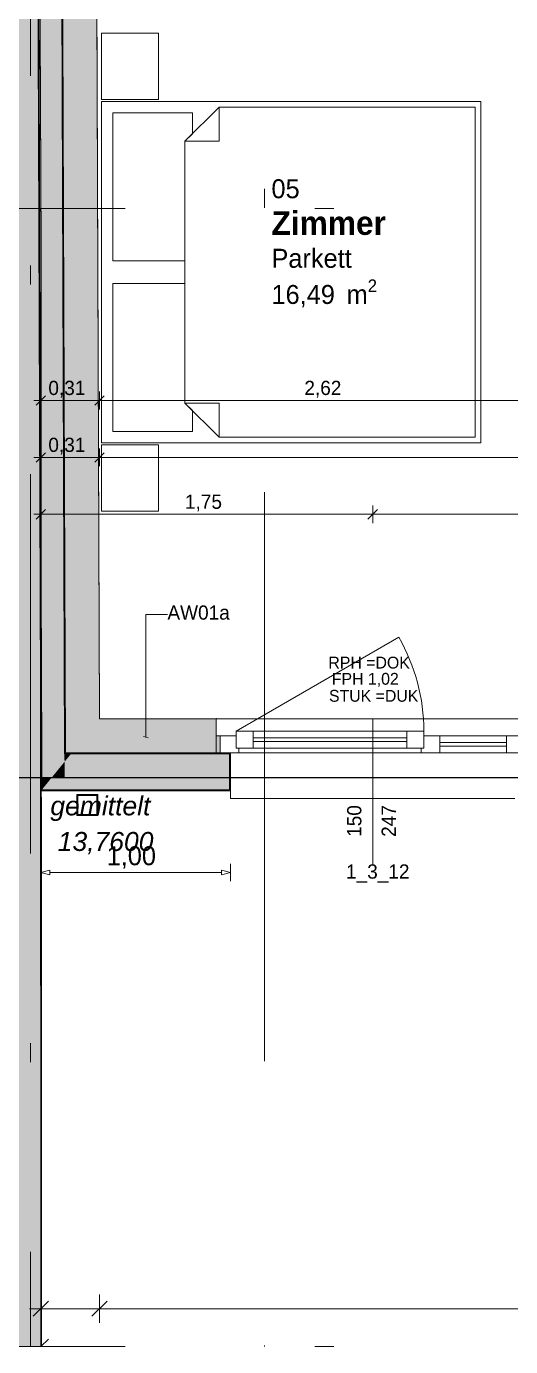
# Model space of a CAD drawing. Header units: metres. Extents: x -4 to 206, y -18 to 45.
# Drawn here: x -0.02 to 2.53, y -18 to -11.04 of the extents above; entities that cross this region are included whole.
import ezdxf

# ---------------------------------------------------------------- set-up
doc = ezdxf.new("R2010")
doc.units = ezdxf.units.M
doc.header["$MEASUREMENT"] = 0
for name, pattern in [('Achse', [0.004, 0.002, -0.001, 0, -0.001]), ('Baufluchtlinie', [0.013, 0.008, -0.005]), ('Schnittlinie', [0.006, 0.003, -0.0015, 0, -0.0015]), ('Strichlinie eng', [0.002, 0.0015, -0.0005]), ('Untersicht', [0.001, 0.0005, -0.0005])]:
    doc.linetypes.add(name, pattern=pattern)
for name, color, linetype in [('3._3.Stock PP STG1_1_000 Achsraster', 7, 'Continuous'), ('3._3.Stock PP STG1_1_110 Wand Aussen', 7, 'Continuous'), ('3._3.Stock PP STG1_1_210 Decke', 7, 'Continuous'), ('3._3.Stock PP STG1_1_220 Bodenaufbau', 7, 'Continuous'), ('3._3.Stock PP STG1_1_510 Möblierung', 7, 'Continuous'), ('3._3.Stock PP STG1_1_611 Entwässerung', 7, 'Continuous'), ('3._3.Stock PP STG1_1_725 Nachbarbebauung', 7, 'Continuous'), ('3._3.Stock PP STG1_1_810 Raum', 7, 'Continuous'), ('3._3.Stock PP STG1_1_851 Marker Schnitt', 7, 'Continuous'), ('3._3.Stock PP STG1_1_910 Allgemein Lageplan Höhen', 7, 'Continuous'), ('3._3.Stock PP STG1_1_915 Allgemein Beschriftung.x', 7, 'Continuous'), ('3._3.Stock PP STG1_1_950 Polierplan Bemaßung', 7, 'Continuous'), ('3._3.Stock PP STG1_1_970 Brandschutz', 7, 'Continuous'), ('3._3.Stock PP STG1_1_Neubau_840 Baulinien', 7, 'Continuous')]:
    doc.layers.add(name, color=color, linetype=linetype)
doc.styles.add('ERSTELLTER_STIL_2', font='')
doc.styles.add('ERSTELLTER_STIL_3', font='arialbi.ttf')
doc.styles.add('ERSTELLTER_STIL_6', font='')
doc.styles.get('ERSTELLTER_STIL_2').set_extended_font_data('Eurostile')
doc.styles.get('ERSTELLTER_STIL_6').set_extended_font_data('Eurostile', bold=True)
doc.linetypes.add('Grenze Grundstück', pattern='A,0,[1,415_260415_PP_VA_1_6 3 St1.Shx,S=0.00031746,R=0,X=0,Y=0],-0.04,0', length=0.04)

msp = doc.modelspace()

# ---------------------------------------------------------------- hatches: boundary and pattern name
at = {"layer": '3._3.Stock PP STG1_1_110 Wand Aussen', "linetype": 'Continuous', "lineweight": 13, "true_color": 0xff6400}
for points in [[(0.1795, -14.875), (0.1255, -0.125), (0.0055, -0.125), (0.0595, -14.875)], [(1, -14.78), (0.98, -14.78), (0.98, -14.87), (1, -14.87)], [(0.1121, -15), (0.1797, -14.9168), (0.1795, -14.875), (0.0595, -14.875), (0.06, -15)], [(0.1795, -14.875), (0.1797, -14.9168), (0.1847, -14.9106), (0.1845, -14.875)], [(0.2136, -14.875), (0.1804, -14.9159), (0.1807, -15), (1.05, -15), (1.05, -14.875)], [(0.1845, -14.875), (0.1847, -14.9106), (0.2136, -14.875)], [(0.1804, -14.9159), (0.1121, -15), (0.1807, -15)], [(0.0593, -15.065), (0.0602, -15.0639), (0.06, -15), (0.055, -15), (0.0552, -15.065)], [(0.1121, -15), (0.0593, -15.065), (1.05, -15.065), (1.05, -15)], [(0.06, -15), (0.0602, -15.0639), (0.1121, -15)]]:
    msp.add_hatch(color=30, dxfattribs=at).paths.add_polyline_path(points)
at = {"layer": '3._3.Stock PP STG1_1_110 Wand Aussen', "linetype": 'Continuous', "lineweight": 0, "true_color": 0x373737}
for points in [[(0.1845, -14.87), (0.1305, -0.13), (0.1255, -0.13), (0.1795, -14.87)], [(0.1845, -14.875), (0.1845, -14.87), (0.1795, -14.87), (0.1795, -14.875)], [(0.2136, -14.875), (0.2177, -14.87), (0.1845, -14.87), (0.1845, -14.875)], [(0.2136, -14.875), (1.05, -14.875), (1.05, -14.87), (0.2177, -14.87)]]:
    msp.add_hatch(color=250, dxfattribs=at).paths.add_polyline_path(points)
at = {"layer": '3._3.Stock PP STG1_1_110 Wand Aussen', "linetype": 'Continuous', "lineweight": 13, "true_color": 0x3f7f02}
for points in [[(0.3111, -0.31), (0.1311, -0.31), (0.1839, -14.69), (0.3639, -14.69)], [(0.3639, -14.69), (0.1839, -14.69), (0.1845, -14.87), (0.2177, -14.87)], [(0.3639, -14.69), (0.2177, -14.87), (0.3645, -14.87)], [(0.3639, -14.69), (0.3645, -14.87), (0.98, -14.87), (0.98, -14.78), (0.98, -14.69)]]:
    msp.add_hatch(color=76, dxfattribs=at).paths.add_polyline_path(points)
at = {"layer": '3._3.Stock PP STG1_1_725 Nachbarbebauung', "linetype": 'Continuous', "lineweight": 0, "true_color": 0x1f1f1f}
msp.add_hatch(color=250, dxfattribs=at).paths.add_polyline_path([(-3.7725, -18), (0.0554, -18), (0.0528, -14.1947), (0.0564, -12.2031), (0.0099, -2.0785), (-3.7725, -2.0681)])

# ---------------------------------------------------------------- linework, layer by layer
at = {"layer": '3._3.Stock PP STG1_1_000 Achsraster', "color": 5, "linetype": 'Achse', "lineweight": 0, "ltscale": 1000}
for p, q in [((0, 3), (0, -18)), ((-1.5, -12), (21, -12)), ((-1.5, -15), (21, -15)), ((-1.5, -18), (21, -18))]:
    msp.add_line(p, q, dxfattribs=at)
at = {"layer": '3._3.Stock PP STG1_1_110 Wand Aussen', "color": 7, "linetype": 'Continuous', "lineweight": 13, "ltscale": 1000}
for p, q in [((0.0055, -0.125), (0.0595, -14.875)), ((0.1255, -0.13), (0.1795, -14.87)), ((0.98, -14.69), (2.63, -14.69)), ((1.085, -14.845), (1.085, -14.755)), ((1.085, -14.755), (1.175, -14.755)), ((1.175, -14.755), (1.985, -14.755)), ((1.175, -14.755), (1.175, -14.845)), ((1.805, -15.4591), (1.805, -14.69)), ((1.985, -14.845), (1.985, -14.755)), ((1.985, -14.755), (2.075, -14.755)), ((2.075, -14.755), (2.075, -14.845)), ((1, -14.78), (1.085, -14.78)), ((1, -14.87), (1, -14.78)), ((1.085, -14.78), (1.085, -14.845)), ((1.175, -14.79), (1.985, -14.79)), ((1.985, -14.81), (1.175, -14.81)), ((2.075, -14.845), (2.075, -14.78)), ((2.075, -14.78), (2.11, -14.78)), ((2.11, -14.78), (2.16, -14.78)), ((2.16, -14.78), (2.51, -14.78)), ((2.16, -14.78), (2.16, -14.87)), ((2.16, -14.815), (2.51, -14.815)), ((2.51, -14.87), (2.51, -14.78)), ((2.51, -14.78), (2.61, -14.78)), ((0.0595, -14.875), (0.06, -15)), ((0.0595, -14.875), (0.06, -15)), ((0.1795, -14.87), (0.1795, -14.875)), ((0.1845, -14.875), (0.1795, -14.875)), ((0.1845, -14.875), (0.1795, -14.875)), ((0.2136, -14.875), (0.1845, -14.875)), ((0.2136, -14.875), (1.05, -14.875)), ((1.1, -14.87), (1, -14.87)), ((1.05, -14.87), (1.055, -14.87)), ((1.05, -15.065), (1.05, -14.87)), ((1.05, -14.87), (1.055, -14.87)), ((1.05, -14.87), (1.055, -14.87)), ((1.055, -14.875), (1.055, -14.87)), ((1.055, -14.875), (1.055, -14.87)), ((1.055, -15), (1.055, -14.875)), ((1.055, -15), (1.055, -14.875)), ((1.085, -14.845), (1.1, -14.845)), ((1.175, -14.845), (1.085, -14.845)), ((1.1, -14.845), (1.1, -14.87)), ((2.06, -14.87), (1.1, -14.87)), ((1.985, -14.845), (1.175, -14.845)), ((2.075, -14.845), (1.985, -14.845)), ((2.06, -14.87), (2.06, -14.845)), ((2.06, -14.845), (2.075, -14.845)), ((2.11, -14.87), (2.06, -14.87)), ((2.16, -14.87), (2.11, -14.87)), ((2.51, -14.835), (2.16, -14.835)), ((2.51, -14.87), (2.16, -14.87)), ((2.61, -14.87), (2.51, -14.87)), ((1.055, -15.065), (1.055, -15)), ((1.055, -15.065), (1.055, -15)), ((0.0593, -15.065), (0.0552, -15.065)), ((0.0593, -15.065), (1.05, -15.065)), ((1.05, -15.07), (1.055, -15.07)), ((1.055, -15.07), (1.055, -15.065)), ((1.055, -15.07), (1.055, -15.065)), ((1.055, -15.07), (1.055, -15.11)), ((1.055, -15.11), (2.555, -15.11))]:
    msp.add_line(p, q, dxfattribs=at)
at = {"layer": '3._3.Stock PP STG1_1_110 Wand Aussen', "color": 7, "linetype": 'Continuous', "lineweight": 18, "ltscale": 1000}
for p, q in [((0.1311, -0.31), (0.1839, -14.69)), ((0.1839, -14.69), (0.1845, -14.87)), ((0.98, -14.78), (0.98, -14.69)), ((0.98, -14.78), (0.98, -14.69)), ((0.98, -14.87), (0.98, -14.78)), ((0.98, -14.87), (0.98, -14.78)), ((0.98, -14.87), (0.98, -14.78)), ((0.2177, -14.87), (0.1845, -14.87)), ((0.2177, -14.87), (0.1845, -14.87)), ((0.2177, -14.87), (0.3645, -14.87)), ((0.2177, -14.87), (0.3645, -14.87)), ((0.3645, -14.87), (0.98, -14.87)), ((0.98, -14.87), (1.05, -14.87)), ((0.98, -14.87), (1.05, -14.87)), ((0.98, -14.87), (1.05, -14.87))]:
    msp.add_line(p, q, dxfattribs=at)
at = {"layer": '3._3.Stock PP STG1_1_110 Wand Aussen', "color": 8, "linetype": 'Strichlinie eng', "lineweight": 0, "ltscale": 1000}
msp.add_line((1.085, -14.755), (1.9424, -14.26), dxfattribs=at)
at = {"layer": '3._3.Stock PP STG1_1_110 Wand Aussen', "color": 1, "linetype": 'Baufluchtlinie', "lineweight": 0, "ltscale": 1000}
for p, q in [((0.06, -15), (0.055, -15)), ((0.06, -15), (0.055, -15)), ((0.1121, -15), (0.06, -15)), ((0.1121, -15), (0.1807, -15)), ((0.1807, -15), (1.05, -15))]:
    msp.add_line(p, q, dxfattribs=at)
at = {"layer": '3._3.Stock PP STG1_1_110 Wand Aussen', "color": 7, "linetype": 'Continuous', "lineweight": 13, "ltscale": 1000, "flags": 128}
for points in [[(0, 0), (0.055, -15)], [(0.0552, -15.065), (0.055, -15)], [(0.0553, -15.07), (0.0552, -15.065)], [(0.0553, -15.07), (1.05, -15.07)]]:
    msp.add_lwpolyline(points, dxfattribs=at)
at = {"layer": '3._3.Stock PP STG1_1_110 Wand Aussen', "color": 7, "linetype": 'Continuous', "lineweight": 18, "ltscale": 1000, "flags": 128}
for points in [[(0.3639, -14.69), (0.3328, -6.225)], [(0.98, -14.69), (0.3639, -14.69)]]:
    msp.add_lwpolyline(points, dxfattribs=at)
at = {"layer": '3._3.Stock PP STG1_1_110 Wand Aussen', "color": 7, "linetype": 'Continuous', "lineweight": 13, "ltscale": 1000, "flags": 128}
msp.add_lwpolyline([(1, -14.78), (0.98, -14.78), (0.98, -14.87), (1, -14.87)], close=True, dxfattribs=at)
at = {"layer": '3._3.Stock PP STG1_1_110 Wand Aussen', "color": 8, "linetype": 'Strichlinie eng', "lineweight": 0, "ltscale": 1000}
msp.add_arc((1.085, -14.755), 0.99, 0, 30, dxfattribs=at)
at = {"layer": '3._3.Stock PP STG1_1_110 Wand Aussen', "color": 7, "linetype": 'Continuous', "lineweight": 13, "ltscale": 1000}
msp.add_point((0.98, -14.69), dxfattribs=at)
at = {"layer": '3._3.Stock PP STG1_1_210 Decke', "color": 7, "linetype": 'Continuous', "lineweight": 13, "ltscale": 1000, "true_color": 0xf4f4f4, "flags": 128}
msp.add_lwpolyline([(3.625, -0.13), (0.1305, -0.13), (0.1845, -14.87), (5.505, -14.87), (5.505, -15.84), (13.475, -15.84), (13.475, -14.87), (18.8055, -14.87), (18.8546, -0.13), (15.325, -0.13), (15.325, -0.53), (12.96, -0.53), (12.96, 0.67), (6.02, 0.67), (6.02, -0.53), (3.625, -0.53)], close=True, dxfattribs=at)
msp.add_lwpolyline([(3.625, -0.13), (0.1305, -0.13), (0.1845, -14.87), (5.505, -14.87), (5.505, -15.84), (13.475, -15.84), (13.475, -14.87), (18.8055, -14.87), (18.8546, -0.13), (15.325, -0.13), (15.325, -0.53), (12.96, -0.53), (12.96, 0.67), (6.02, 0.67), (6.02, -0.53), (3.625, -0.53)], close=True, dxfattribs=at)
msp.add_lwpolyline([(3.625, -0.13), (0.1305, -0.13), (0.1845, -14.87), (5.505, -14.87), (5.505, -15.84), (13.475, -15.84), (13.475, -14.87), (18.8055, -14.87), (18.8546, -0.13), (15.325, -0.13), (15.325, -0.53), (12.96, -0.53), (12.96, 0.67), (6.02, 0.67), (6.02, -0.53), (3.625, -0.53)], close=True, dxfattribs=at)
at = {"layer": '3._3.Stock PP STG1_1_220 Bodenaufbau', "color": 7, "linetype": 'Continuous', "lineweight": 13, "ltscale": 1000, "true_color": 0xf4f4f4, "flags": 128}
msp.add_lwpolyline([(3.445, -0.31), (0.3111, -0.31), (0.3639, -14.69), (5.685, -14.69), (5.685, -15.66), (13.295, -15.66), (13.295, -14.69), (18.6261, -14.69), (18.674, -0.31), (15.505, -0.31), (15.505, -0.71), (12.78, -0.71), (12.78, 0.49), (6.2, 0.49), (6.2, -0.71), (3.445, -0.71)], close=True, dxfattribs=at)
at = {"layer": '3._3.Stock PP STG1_1_510 Möblierung', "color": 8, "linetype": 'Continuous', "lineweight": 13, "ltscale": 1000, "true_color": 0x7e7f7f}
for p, q in [((0.675, -11.075), (0.375, -11.075)), ((0.375, -11.075), (0.375, -11.425)), ((0.675, -11.425), (0.675, -11.075)), ((0.375, -11.425), (0.675, -11.425)), ((0.375, -13.235), (0.375, -11.435)), ((0.375, -11.435), (2.375, -11.435)), ((0.815, -11.645), (0.995, -11.465)), ((0.995, -11.465), (2.345, -11.465)), ((0.995, -11.465), (0.995, -11.645)), ((2.345, -11.465), (2.345, -12.335)), ((2.375, -11.435), (2.375, -13.235)), ((0.815, -12.335), (0.815, -11.645)), ((0.815, -11.645), (0.995, -11.645)), ((0.815, -13.025), (0.815, -12.335)), ((2.345, -12.335), (2.345, -13.205)), ((0.995, -13.205), (0.815, -13.025)), ((0.815, -13.025), (0.995, -13.025)), ((0.995, -13.205), (0.995, -13.025)), ((2.345, -13.205), (0.995, -13.205)), ((2.375, -13.235), (0.375, -13.235)), ((0.675, -13.245), (0.375, -13.245)), ((0.375, -13.245), (0.375, -13.595)), ((0.675, -13.595), (0.675, -13.245)), ((0.375, -13.595), (0.675, -13.595))]:
    msp.add_line(p, q, dxfattribs=at)
at = {"layer": '3._3.Stock PP STG1_1_510 Möblierung', "color": 8, "linetype": 'Continuous', "lineweight": 13, "ltscale": 1000, "true_color": 0x7e7f7f, "flags": 128}
for points in [[(0.815, -12.275), (0.435, -12.275), (0.435, -11.495), (0.855, -11.495), (0.855, -11.605), (0.815, -11.645)], [(0.815, -13.025), (0.855, -13.065), (0.855, -13.175), (0.435, -13.175), (0.435, -12.395), (0.815, -12.395)]]:
    msp.add_lwpolyline(points, close=True, dxfattribs=at)
at = {"layer": '3._3.Stock PP STG1_1_611 Entwässerung', "color": 171, "linetype": 'Continuous', "lineweight": 13, "ltscale": 1000, "true_color": 0x6c6cff, "flags": 128}
for points in [[(0.245, -15.1994), (0.355, -15.1994), (0.355, -15.0894), (0.245, -15.0894)], [(0.25, -15.0944), (0.35, -15.0944), (0.35, -15.1944), (0.25, -15.1944)]]:
    msp.add_lwpolyline(points, close=True, dxfattribs=at)
at = {"layer": '3._3.Stock PP STG1_1_611 Entwässerung', "color": 171, "linetype": 'Untersicht', "lineweight": 13, "ltscale": 1000, "true_color": 0x6c6cff, "flags": 128}
for points in [[(0.245, -15.2), (0.355, -15.2), (0.355, -15.09), (0.245, -15.09)], [(0.25, -15.095), (0.35, -15.095), (0.35, -15.195), (0.25, -15.195)]]:
    msp.add_lwpolyline(points, close=True, dxfattribs=at)
at = {"layer": '3._3.Stock PP STG1_1_725 Nachbarbebauung', "color": 8, "linetype": 'Continuous', "lineweight": 13, "ltscale": 1000, "flags": 128}
msp.add_lwpolyline([(0.0554, -18), (0.0528, -14.1947), (0.0564, -12.2031), (0.0099, -2.0785), (-3.7725, -2.0681)], dxfattribs=at)
at = {"layer": '3._3.Stock PP STG1_1_851 Marker Schnitt', "color": 7, "linetype": 'Schnittlinie', "lineweight": 13, "ltscale": 1000}
msp.add_line((1.235, 4.805), (1.235, -18), dxfattribs=at)
at = {"layer": '3._3.Stock PP STG1_1_910 Allgemein Lageplan Höhen', "color": 7, "linetype": 'Continuous', "lineweight": 13, "ltscale": 1000}
for p, q in [((0.055, -15.05), (0.055, -14.95)), ((0.005, -15), (0.105, -15))]:
    msp.add_line(p, q, dxfattribs=at)
at = {"layer": '3._3.Stock PP STG1_1_915 Allgemein Beschriftung.x', "color": 7, "linetype": 'Continuous', "lineweight": 13, "ltscale": 1000}
for p, q in [((0.6082, -14.7863), (0.6082, -14.1397)), ((0.6082, -14.1397), (0.7225, -14.1397)), ((0.5957, -14.783), (0.6207, -14.7897))]:
    msp.add_line(p, q, dxfattribs=at)
at = {"layer": '3._3.Stock PP STG1_1_950 Polierplan Bemaßung', "color": 7, "linetype": 'Continuous', "lineweight": 13, "ltscale": 1000}
for p, q in [((0.0175, -13.0117), (0.055, -13.0117)), ((0.08, -12.9867), (0.03, -13.0367)), ((0.055, -13.0586), (0.055, -12.9648)), ((0.055, -13.0117), (0.3639, -13.0117)), ((0.3889, -12.9867), (0.3389, -13.0367)), ((0.3639, -13.0586), (0.3639, -12.9648)), ((0.3639, -13.0117), (2.985, -13.0117)), ((0.08, -13.2867), (0.03, -13.3367)), ((0.055, -13.3586), (0.055, -13.2648)), ((0.3889, -13.2867), (0.3389, -13.3367)), ((0.3639, -13.3586), (0.3639, -13.2648)), ((0.0175, -13.3117), (0.055, -13.3117)), ((0.055, -13.3117), (0.3639, -13.3117)), ((0.3639, -13.3117), (5.375, -13.3117)), ((0.055, -13.6586), (0.055, -13.5648)), ((1.805, -13.6586), (1.805, -13.5648)), ((0.0175, -13.6117), (0.055, -13.6117)), ((0.08, -13.5867), (0.03, -13.6367)), ((0.055, -13.6117), (1.805, -13.6117)), ((1.83, -13.5867), (1.78, -13.6367)), ((1.805, -13.6117), (4.285, -13.6117)), ((0.055, -17.8752), (0.055, -17.7252)), ((0.3639, -17.8752), (0.3639, -17.7252)), ((-0.005, -17.8002), (0.055, -17.8002)), ((0.095, -17.7602), (0.015, -17.8402)), ((0.055, -17.8002), (0.3639, -17.8002)), ((0.4039, -17.7602), (0.3239, -17.8402)), ((0.3639, -17.8002), (5.375, -17.8002))]:
    msp.add_line(p, q, dxfattribs=at)
at = {"layer": '3._3.Stock PP STG1_1_950 Polierplan Bemaßung', "color": 1, "linetype": 'Continuous', "lineweight": 13, "ltscale": 1000, "true_color": 0xfb0106}
for p, q in [((0.055, -18), (0.055, -17.9256)), ((0.095, -17.9606), (0.0556, -18))]:
    msp.add_line(p, q, dxfattribs=at)
at = {"layer": '3._3.Stock PP STG1_1_970 Brandschutz', "color": 16, "linetype": 'Continuous', "lineweight": 13, "ltscale": 1000, "true_color": 0x7e0000}
for p, q in [((0.0553, -15.5459), (0.0553, -15.4553)), ((0.0553, -15.5006), (0.1019, -15.4881)), ((0.0553, -15.5006), (0.1019, -15.5131)), ((0.1019, -15.4881), (0.1019, -15.5131)), ((0.1019, -15.5006), (1.0083, -15.5006)), ((1.0083, -15.5131), (1.0083, -15.4881)), ((1.055, -15.5006), (1.0083, -15.4881)), ((1.055, -15.5006), (1.0083, -15.5131)), ((1.055, -15.5459), (1.055, -15.4553))]:
    msp.add_line(p, q, dxfattribs=at)
at = {"layer": '3._3.Stock PP STG1_1_Neubau_840 Baulinien', "color": 76, "linetype": 'Grenze Grundstück', "lineweight": 13, "ltscale": 1000, "true_color": 0x3f7f02, "flags": 128}
msp.add_lwpolyline([(0.0591, -18), (0.0564, -12.2031), (0, -0.0002), (18.985, -0.0012), (18.958, -11.4452), (18.914, -18)], dxfattribs=at)
at = {"layer": '3._3.Stock PP STG1_1_Neubau_840 Baulinien', "color": 1, "linetype": 'Baufluchtlinie', "lineweight": 25, "ltscale": 1000, "true_color": 0xfb0106, "flags": 128}
msp.add_lwpolyline([(-3.7725, -14.9786), (0, -15), (18.9876, -15.0005), (23.9775, -15.0046)], dxfattribs=at)

# ---------------------------------------------------------------- texts
at = {"layer": '3._3.Stock PP STG1_1_110 Wand Aussen', "color": 7, "linetype": 'Continuous', "lineweight": 13, "attachment_point": 9, "style": 'ERSTELLTER_STIL_2'}
for s, insert, char_height in [('\\A1;{\\pqr;\\pt0;\\fEurostile|b0|i0|c0|p0;\\W1.000000;RPH =DOK}', (2.001, -14.4258), 0.0625), ('\\A1;{\\pqr;\\pt0;\\fEurostile|b0|i0|c0|p0;\\W1.000000;FPH 1,02}', (1.9426, -14.5219), 0.0625), ('\\A1;{\\pqr;\\pt0;\\fEurostile|b0|i0|c0|p0;\\W1.000000;STUK =DUK}', (2.046, -14.6008), 0.0625), ('\\A1;{\\pqr;\\pt0;\\fEurostile|b0|i0|c0|p0;\\W1.000000;1_3_12}', (1.9992, -15.5543), 0.075)]:
    msp.add_mtext(s, dxfattribs=dict(at, insert=insert, char_height=char_height))
at = {"layer": '3._3.Stock PP STG1_1_110 Wand Aussen', "color": 7, "linetype": 'Continuous', "lineweight": 13, "char_height": 0.075, "attachment_point": 9, "rotation": 90, "style": 'ERSTELLTER_STIL_2'}
for s, insert in [('\\A1;{\\pqr;\\pt0;\\fEurostile|b0|i0|c0|p0;\\W1.000000;150}', (1.7464, -15.145)), ('\\A1;{\\pqr;\\pt0;\\fEurostile|b0|i0|c0|p0;\\W1.000000;247}', (1.9272, -15.145))]:
    msp.add_mtext(s, dxfattribs=dict(at, insert=insert))
at = {"layer": '3._3.Stock PP STG1_1_810 Raum', "color": 7, "linetype": 'Continuous', "lineweight": 13, "attachment_point": 1}
for s, insert, char_height, style in [('\\A1;{\\pql;\\pt0;\\fEurostile|b0|i0|c0|p0;\\W1.000000;05}', (1.2712, -11.8452), 0.1, 'ERSTELLTER_STIL_2'), ('\\A1;{\\pql;\\pt0;\\fEurostile|b1|i0|c0|p0;\\W1.000000;Zimmer}', (1.2712, -12.0134), 0.125, 'ERSTELLTER_STIL_6'), ('\\A1;{\\pql;\\pt0;\\fEurostile|b0|i0|c0|p0;\\W1.000000;Parkett}', (1.2712, -12.2118), 0.1, 'ERSTELLTER_STIL_2'), ('\\A1;{\\pql;\\pt0,0.05;\\fEurostile|b0|i0|c0|p0;\\W1.000000;16,49\\fEurostile|b0|i0|c0|p0;\\W1.000000;\\A1{\\H.66x;\\S^  ;}\\fEurostile|b0|i0|c0|p0;\\W1.000000; m\\fEurostile|b0|i0|c0|p0;\\W1.000000;\\A1{\\H.66x;\\S2^  ;}}', (1.2712, -12.3733), 0.1, 'ERSTELLTER_STIL_2')]:
    msp.add_mtext(s, dxfattribs=dict(at, insert=insert, char_height=char_height, style=style))
at = {"layer": '3._3.Stock PP STG1_1_910 Allgemein Lageplan Höhen', "color": 7, "linetype": 'Continuous', "lineweight": 13, "char_height": 0.1, "attachment_point": 1, "style": 'ERSTELLTER_STIL_3'}
for s, insert in [('\\A1;{\\pql;\\fArial Italic|b0|i0|c0|p0;\\W1.000000;gemittelt}', (0.105, -15.0989)), ('\\A1;{\\pql;\\fArial Italic|b0|i0|c0|p0;\\W1.000000; 13,7600}', (0.105, -15.2867))]:
    msp.add_mtext(s, dxfattribs=dict(at, insert=insert))
at = {"layer": '3._3.Stock PP STG1_1_915 Allgemein Beschriftung.x', "color": 7, "linetype": 'Continuous', "lineweight": 13, "insert": (0.7225, -14.1303), "char_height": 0.075, "attachment_point": 4, "style": 'ERSTELLTER_STIL_2'}
msp.add_mtext('\\A1;{\\pql;\\fEurostile|b0|i0|c0|p0;\\W1.000000;AW01a}', dxfattribs=at)
at = {"layer": '3._3.Stock PP STG1_1_950 Polierplan Bemaßung', "color": 7, "linetype": 'Continuous', "lineweight": 13, "char_height": 0.075, "width": 0.22978, "attachment_point": 7, "style": 'ERSTELLTER_STIL_2'}
for s, insert in [('\\A1;{\\pql;\\fEurostile|b0|i0|c0|p0;\\W1.000000;0,31}', (0.0945, -12.9967)), ('\\A1;{\\pql;\\fEurostile|b0|i0|c0|p0;\\W1.000000;2,62}', (1.4447, -12.9967)), ('\\A1;{\\pql;\\fEurostile|b0|i0|c0|p0;\\W1.000000;0,31}', (0.0945, -13.2967)), ('\\A1;{\\pql;\\fEurostile|b0|i0|c0|p0;\\W1.000000;1,75}', (0.8151, -13.5967))]:
    msp.add_mtext(s, dxfattribs=dict(at, insert=insert))
at = {"layer": '3._3.Stock PP STG1_1_970 Brandschutz', "color": 16, "linetype": 'Continuous', "lineweight": 13, "true_color": 0x7e0000, "insert": (0.4019, -15.4806), "char_height": 0.1, "width": 0.306373, "attachment_point": 7, "style": 'ERSTELLTER_STIL_2'}
msp.add_mtext('\\A1;{\\pql;\\fEurostile|b0|i0|c0|p0;\\W1.000000;1,00}', dxfattribs=at)

doc.saveas('drawing.dxf')
